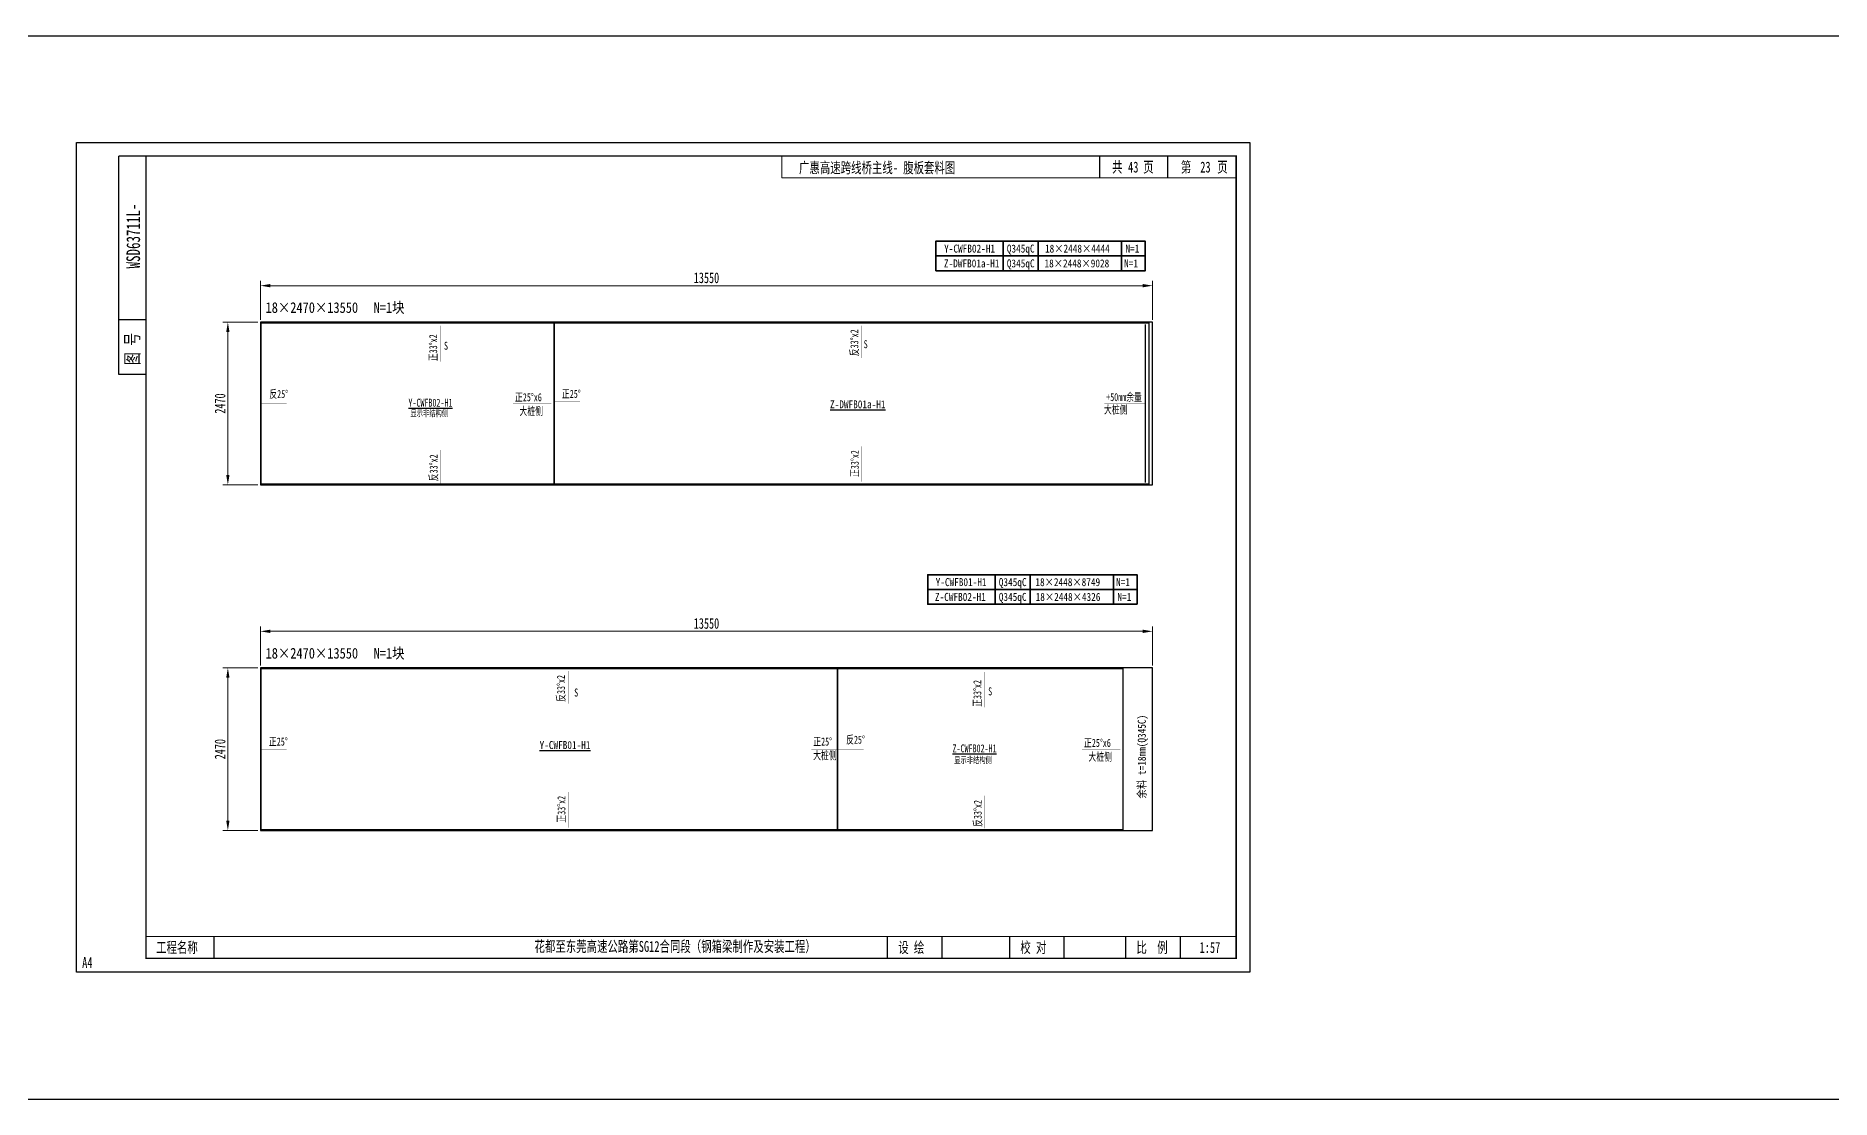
# Model space of a CAD drawing. Extents: x 1629247 to 2251351, y -601856 to -65897.
# Drawn here: x 1931191 to 1958452, y -515450 to -499301 of the extents above; entities that cross this region are included whole.
import ezdxf
from ezdxf.enums import TextEntityAlignment as Align

# ---------------------------------------------------------------- set-up
doc = ezdxf.new("R2010")
doc.units = 0
doc.header["$LTSCALE"] = 2
doc.header["$MEASUREMENT"] = 0
doc.header["$PDMODE"] = 35
doc.header["$PDSIZE"] = 50
doc.linetypes.add('PHANTOM', pattern=[63.5, 31.75, -6.35, 6.35, -6.35, 6.35, -6.35])
doc.layers.get('0').update_dxf_attribs({"linetype": 'CONTINUOUS'})
doc.layers.get('Defpoints').update_dxf_attribs({"linetype": 'CONTINUOUS'})
doc.layers.add('1图框轮廓', color=7, linetype='CONTINUOUS', lineweight=35)
doc.layers.add('标注层', color=3, linetype='CONTINUOUS', lineweight=13)
doc.layers.add('A3', color=7, linetype='CONTINUOUS')
doc.styles.add('仿宋', font='仿宋_GB2312_1.ttf', dxfattribs={"width": 0.7})
doc.dimstyles.new('标准标注样式-60', dxfattribs={"dimscale": 60, "dimtxt": 2.7, "dimasz": 2.5, "dimexe": 1.25, "dimexo": 0.625, "dimtad": 1, "dimdec": 0, "dimdsep": 46, "dimtxsty": '仿宋', "dimcen": 2.5, "dimclrd": 3, "dimclre": 3, "dimclrt": 4, "dimazin": 0, "dimtfac": 1, "dimtdec": 0, "dimtmove": 0, "dimatfit": 3, "dimfxl": 1.25, "dimlwd": 13, "dimlwe": 13, "dimarcsym": 0})

# ---------------------------------------------------------------- blocks, each defined once
blk = doc.blocks.new('tukuangA4-')
at = {"layer": 'A3'}
for p, q in [((537, 7565), (537, 10327)), ((882, 10327), (537, 10327)), ((12951, 10051), (12951, 10327)), ((13814, 10051), (13814, 10327)), ((882, 8256), (537, 8256)), ((882, 7565), (537, 7565)), ((1745, 173), (1745, 449)), ((10266, 173), (10266, 449)), ((10957, 173), (10957, 449)), ((11811, 173), (11811, 449)), ((12502, 173), (12502, 449)), ((13280, 173), (13280, 449)), ((13971, 173), (13971, 449))]:
    blk.add_line(p, q, dxfattribs=at)
blk.add_lwpolyline([(14850, 10500), (14850, 0), (0, 0), (0, 10500)], close=True, dxfattribs=at)
for points, const_width in [([(882, 10327), (14677, 10327), (14677, 173), (882, 173), (882, 10327)], 17.3), ([(8927, 10051), (8927, 10327)], 13.8), ([(8927, 10051), (14677, 10051)], 13.8), ([(882, 449), (14677, 449)], 13.8)]:
    blk.add_lwpolyline(points, dxfattribs=dict(at, const_width=const_width))
at = {"layer": 'A3', "color": 7, "linetype": 'Continuous', "style": '仿宋', "width": 0.7}
for s, p in [('共    页', (13106, 10120)), ('第     页', (13977, 10120)), ('工程名称', (1009, 242)), ('花都至东莞高速公路第SG12合同段（钢箱梁制作及安装工程）', (5798, 255)), ('设 绘', (10401, 242)), ('校 对', (11946, 242)), ('比  例', (13415, 242))]:
    blk.add_text(s, height=138.1, dxfattribs=at).set_placement(p)
blk.add_text('WSD63711L-', height=172.6, rotation=90, dxfattribs=at).set_placement((806, 9316), align=Align.CENTER)
blk.add_text('图 号', height=172.6, rotation=90, dxfattribs=at).set_placement((793, 7681))
blk.add_text('A4', height=138.1, dxfattribs=at).set_placement((139, 50), align=Align.CENTER)
blk = doc.blocks.new('*D357')
at = {"color": 3, "lineweight": 13, "ltscale": 3}
for p, q in [((1934599, -503612), (1934599, -503020)), ((1948149, -503612), (1948149, -503020))]:
    blk.add_line(p, q, dxfattribs=at)
at = {"color": 3, "linetype": 'ByBlock', "lineweight": 13, "ltscale": 3}
blk.add_line((1947999, -503095), (1934749, -503095), dxfattribs=at)
at = {"color": 3, "ltscale": 3}
for points in [[(1934749, -503070), (1934749, -503120), (1934599, -503095)], [(1947999, -503070), (1947999, -503120), (1948149, -503095)]]:
    blk.add_solid(points, dxfattribs=at)
at = {"layer": 'Defpoints', "color": 0, "ltscale": 3}
for p in [(1934599, -503095), (1934599, -503650), (1948149, -503650)]:
    blk.add_point(p, dxfattribs=at)
at = {"color": 4, "ltscale": 3, "insert": (1941374, -502976), "char_height": 162, "attachment_point": 5, "style": '仿宋'}
blk.add_mtext('13550', dxfattribs=at)
blk = doc.blocks.new('*D358')
at = {"color": 3, "lineweight": 13, "ltscale": 3}
for p, q in [((1934562, -503650), (1934031, -503650)), ((1934562, -506120), (1934031, -506120))]:
    blk.add_line(p, q, dxfattribs=at)
at = {"color": 3, "linetype": 'ByBlock', "lineweight": 13, "ltscale": 3}
blk.add_line((1934106, -503800), (1934106, -505970), dxfattribs=at)
at = {"color": 3, "ltscale": 3}
for points in [[(1934081, -503800), (1934131, -503800), (1934106, -503650)], [(1934081, -505970), (1934131, -505970), (1934106, -506120)]]:
    blk.add_solid(points, dxfattribs=at)
at = {"layer": 'Defpoints', "color": 0, "ltscale": 3}
for p in [(1934599, -503650), (1934106, -506120), (1934599, -506120)]:
    blk.add_point(p, dxfattribs=at)
at = {"color": 4, "ltscale": 3, "insert": (1933988, -504885), "char_height": 162, "attachment_point": 5, "rotation": 90, "style": '仿宋'}
blk.add_mtext('2470', dxfattribs=at)
blk = doc.blocks.new('*D359')
at = {"color": 3, "lineweight": 13, "ltscale": 3}
for p, q in [((1934599, -508863), (1934599, -508270)), ((1948149, -508863), (1948149, -508270))]:
    blk.add_line(p, q, dxfattribs=at)
at = {"color": 3, "linetype": 'ByBlock', "lineweight": 13, "ltscale": 3}
blk.add_line((1947999, -508345), (1934749, -508345), dxfattribs=at)
at = {"color": 3, "ltscale": 3}
for points in [[(1934749, -508320), (1934749, -508370), (1934599, -508345)], [(1947999, -508320), (1947999, -508370), (1948149, -508345)]]:
    blk.add_solid(points, dxfattribs=at)
at = {"layer": 'Defpoints', "color": 0, "ltscale": 3}
for p in [(1934599, -508345), (1934599, -508900), (1948149, -508900)]:
    blk.add_point(p, dxfattribs=at)
at = {"color": 4, "ltscale": 3, "insert": (1941374, -508226), "char_height": 162, "attachment_point": 5, "style": '仿宋'}
blk.add_mtext('13550', dxfattribs=at)
blk = doc.blocks.new('*D360')
at = {"color": 3, "lineweight": 13, "ltscale": 3}
for p, q in [((1934562, -508900), (1934031, -508900)), ((1934562, -511370), (1934031, -511370))]:
    blk.add_line(p, q, dxfattribs=at)
at = {"color": 3, "linetype": 'ByBlock', "lineweight": 13, "ltscale": 3}
blk.add_line((1934106, -509050), (1934106, -511220), dxfattribs=at)
at = {"color": 3, "ltscale": 3}
for points in [[(1934081, -509050), (1934131, -509050), (1934106, -508900)], [(1934081, -511220), (1934131, -511220), (1934106, -511370)]]:
    blk.add_solid(points, dxfattribs=at)
at = {"layer": 'Defpoints', "color": 0, "ltscale": 3}
for p in [(1934599, -508900), (1934106, -511370), (1934599, -511370)]:
    blk.add_point(p, dxfattribs=at)
at = {"color": 4, "ltscale": 3, "insert": (1933988, -510135), "char_height": 162, "attachment_point": 5, "rotation": 90, "style": '仿宋'}
blk.add_mtext('2470', dxfattribs=at)

msp = doc.modelspace()

# ---------------------------------------------------------------- linework, layer by layer
at = {"color": 8, "ltscale": 3}
for p, q in [((1852530.5, -499301.2), (2049720.8, -499301.2)), ((1852530.5, -515450.2), (2049720.8, -515450.2))]:
    msp.add_line(p, q, dxfattribs=at)
at = {"color": 3, "ltscale": 3}
msp.add_line((1948042, -506086), (1948042, -503686), dxfattribs=at)
at = {"color": 8, "ltscale": 3}
for points in [[(1934599.3, -506120), (1948149.3, -506120), (1948149.3, -503650), (1934599.3, -503650)], [(1934599.3, -511370.2), (1948149.3, -511370.2), (1948149.3, -508900.2), (1934599.3, -508900.2)]]:
    msp.add_lwpolyline(points, close=True, dxfattribs=at)
at = {"color": 1, "ltscale": 3}
for points in [[(1934609.3, -503662), (1939053.7, -503662), (1939053.7, -506110), (1934609.3, -506110)], [(1948042, -506110), (1939063.7, -506110), (1939063.7, -503662), (1948042, -503662), (1948092, -503662), (1948092, -506110)], [(1934609.3, -508912.2), (1943358.5, -508912.2), (1943358.5, -511360.2), (1934609.3, -511360.2)], [(1943368.5, -508912.2), (1947694.6, -508912.2), (1947694.6, -511360.2), (1943368.5, -511360.2)]]:
    msp.add_lwpolyline(points, close=True, dxfattribs=at)
at = {"layer": '1图框轮廓', "color": 30, "ltscale": 3}
for p, q in [((1945878.8, -502419.1), (1945878.8, -502644.1)), ((1946413.3, -502644.1), (1946413.3, -502419.1)), ((1947676.3, -502419.1), (1947676.3, -502644.1)), ((1945878.8, -502869.1), (1945878.8, -502644.1)), ((1946413.3, -502869.1), (1946413.3, -502644.1)), ((1947676.3, -502869.1), (1947676.3, -502644.1)), ((1945756.6, -507709.9), (1945756.6, -507484.9)), ((1946291.1, -507709.9), (1946291.1, -507484.9)), ((1947554.1, -507709.9), (1947554.1, -507484.9)), ((1945756.6, -507709.9), (1945756.6, -507934.9)), ((1946291.1, -507934.9), (1946291.1, -507709.9)), ((1947554.1, -507709.9), (1947554.1, -507934.9))]:
    msp.add_line(p, q, dxfattribs=at)
for points in [[(1948036.3, -502644.1), (1944855.4, -502644.1), (1944855.4, -502419.1), (1948036.3, -502419.1)], [(1944855.4, -502869.1), (1948036.3, -502869.1), (1948036.3, -502644.1), (1944855.4, -502644.1)], [(1944733.2, -507709.9), (1947914.1, -507709.9), (1947914.1, -507484.9), (1944733.2, -507484.9)], [(1947914.1, -507934.9), (1944733.2, -507934.9), (1944733.2, -507709.9), (1947914.1, -507709.9)]]:
    msp.add_lwpolyline(points, close=True, dxfattribs=at)
at = {"layer": '标注层', "color": 42}
for points in [[(1937339.7, -503699, 0, 25, 0), (1937339.7, -503773.8, 5, 5, 0), (1937339.7, -504247.4, 5, 5, 0)], [(1943735.6, -503686.2, 0, 25, 0), (1943735.6, -503761, 5, 5, 0), (1943735.6, -504192.1, 5, 5, 0)], [(1934609.3, -504886, 0, 25, 0), (1934684.2, -504886, 5, 5, 0), (1935000.7, -504886, 5, 5, 0)], [(1939027.3, -504883.3, 0, 25, 0), (1938952.5, -504883.3, 5, 5, 0), (1938436.6, -504883.3, 5, 5, 0)], [(1939063.7, -504854.5, 0, 25, 0), (1939138.5, -504854.5, 5, 5, 0), (1939455, -504854.5, 5, 5, 0)], [(1948042, -504886, 0, 25, 0), (1947967.1, -504886, 5, 5, 0), (1947415.2, -504886, 5, 5, 0)], [(1937339.7, -506098.5, 0, 25, 0), (1937339.7, -506023.7, 5, 5, 0), (1937339.7, -505592.7, 5, 5, 0)], [(1943735.6, -506085.7, 0, 25, 0), (1943735.6, -506010.9, 5, 5, 0), (1943735.6, -505537.3, 5, 5, 0)], [(1939280.4, -508936.5, 0, 25, 0), (1939280.4, -509011.3, 5, 5, 0), (1939280.4, -509442.4, 5, 5, 0)], [(1945602.9, -508949.3, 0, 25, 0), (1945602.9, -509024.1, 5, 5, 0), (1945602.9, -509497.7, 5, 5, 0)], [(1934609.3, -510136.2, 0, 25, 0), (1934684.2, -510136.2, 5, 5, 0), (1935000.7, -510136.2, 5, 5, 0)], [(1943358.5, -510136.2, 0, 25, 0), (1943283.7, -510136.2, 5, 5, 0), (1942967.2, -510136.2, 5, 5, 0)], [(1943368.5, -510136.2, 0, 25, 0), (1943443.4, -510136.2, 5, 5, 0), (1943759.9, -510136.2, 5, 5, 0)], [(1947668.2, -510133.6, 0, 25, 0), (1947593.4, -510133.6, 5, 5, 0), (1947077.5, -510133.6, 5, 5, 0)], [(1939280.4, -511336, 0, 25, 0), (1939280.4, -511261.2, 5, 5, 0), (1939280.4, -510787.6, 5, 5, 0)], [(1945602.9, -511348.8, 0, 25, 0), (1945602.9, -511274, 5, 5, 0), (1945602.9, -510842.9, 5, 5, 0)]]:
    msp.add_lwpolyline(points, format="xyseb", dxfattribs=at)

# ---------------------------------------------------------------- block references
at = {"color": 8, "xscale": 1.19999999999709, "yscale": 1.200000000000728, "zscale": 1.2}
msp.add_blockref('tukuangA4-', (1931805.2, -513520), dxfattribs=at)

# ---------------------------------------------------------------- texts
at = {"color": 7, "style": '仿宋', "width": 0.85}
for s, p in [('Y-CWFB02-H1', (1945369.8, -502531.6)), ('Z-DWFB01a-H1', (1945401.8, -502756.6)), ('Q345qC', (1946146, -502531.6)), ('Q345qC', (1946146, -502756.6)), ('18×2448×4444', (1947006.4, -502531.6)), ('N=1 ', (1947856.3, -502756.6)), ('N=1 ', (1947877.4, -502531.6)), ('Y-CWFB01-H1', (1945240.7, -507597.4)), ('Q345qC', (1946023.8, -507597.4)), ('N=1 ', (1947734.1, -507597.4)), ('Z-CWFB02-H1', (1945230.1, -507822.4)), ('Q345qC', (1946023.8, -507822.4)), ('18×2448×4326', (1946864.2, -507822.4)), ('N=1 ', (1947755.2, -507822.4))]:
    msp.add_text(s, height=121.5, dxfattribs=at).set_placement(p, align=Align.MIDDLE_CENTER)
for s, p in [('18×2448×9028', (1946506.8, -502756.6)), ('18×2448×8749', (1946368.8, -507597.4))]:
    msp.add_text(s, height=121.5, dxfattribs=at).set_placement(p, align=Align.MIDDLE_LEFT)
for s, p in [('18×2470×13550', (1934678.8, -503508.5)), ('N=1块', (1936319.7, -503508.5)), ('18×2470×13550', (1934678.8, -508758.8)), ('N=1块', (1936319.7, -508758.8))]:
    msp.add_text(s, height=162, dxfattribs=at).set_placement(p)
at = {"color": 6, "linetype": 'PHANTOM', "ltscale": 10, "style": '仿宋', "width": 0.7}
for s, p in [('%%UY-CWFB02-H1', (1936847.9, -504933.5)), ('%%UZ-CWFB02-H1', (1945111.1, -510183.7))]:
    msp.add_text(s, height=121.5, dxfattribs=at).set_placement(p)
at = {"color": 6, "style": '仿宋', "width": 0.85}
for s, p in [('%%UZ-DWFB01a-H1', (1943671.6, -504897.1)), ('%%UY-CWFB01-H1', (1939225.9, -510072.3))]:
    msp.add_text(s, height=121.5, dxfattribs=at).set_placement(p, align=Align.MIDDLE_CENTER)
at = {"color": 152, "linetype": 'PHANTOM', "ltscale": 10, "style": '仿宋', "width": 0.7}
for p in [(1936878.5, -505081.7), (1945136.4, -510348.9)]:
    msp.add_text('显示非结构侧', height=97.2, dxfattribs=at).set_placement(p)
at = {"color": 7, "style": '仿宋', "width": 0.85}
msp.add_text('余料 t=18mm(Q345C)', height=121.5, rotation=90, dxfattribs=at).set_placement((1947984.8, -510886.2), align=Align.MIDDLE_LEFT)
at = {"layer": 'A3', "color": 6, "linetype": 'Continuous', "style": '仿宋', "width": 0.7}
msp.add_text('广惠高速跨线桥主线- 腹板套料图', height=165.714, dxfattribs=at).set_placement((1942779.1, -501385.7))
at = {"layer": 'A3', "color": 1, "linetype": 'Continuous', "style": '仿宋', "width": 0.7}
for s, p in [('43', (1947775.8, -501376.4)), ('23', (1948871.9, -501376.4))]:
    msp.add_text(s, height=165.71, dxfattribs=at).set_placement(p)
at = {"layer": 'A3', "color": 7, "linetype": 'Continuous', "style": '仿宋', "width": 0.7}
msp.add_text('1:57', height=165.71, dxfattribs=at).set_placement((1948861.2, -513230.1))
at = {"layer": '标注层', "color": 42, "style": '仿宋', "width": 0.7}
for s, p in [('反33%%Dx2', (1943680, -504166.1)), ('正33%%Dx2', (1937284.1, -504241.6)), ('反33%%Dx2', (1937290.8, -506065)), ('正33%%Dx2', (1943686.7, -506000.6)), ('反33%%Dx2', (1939224.8, -509416.4)), ('正33%%Dx2', (1945547.3, -509491.9)), ('正33%%Dx2', (1939231.5, -511250.9)), ('反33%%Dx2', (1945554.1, -511315.2))]:
    msp.add_text(s, height=121.5, rotation=90, dxfattribs=at).set_placement(p)
for s, p in [('S', (1937388, -504067.7)), ('S', (1943761.2, -504044.6)), ('反25%%D', (1934735.4, -504801.8)), ('正25%%Dx6', (1938466.3, -504850.1)), ('正25%%D', (1939179, -504798.9)), ('+50mm余量', (1947444, -504848.2)), ('大桩侧', (1938533.4, -505062.3)), ('大桩侧', (1947410.3, -505039.5)), ('S', (1939364.6, -509335.2)), ('S', (1945651.3, -509318)), ('正25%%D', (1934729.7, -510080.7)), ('正25%%D', (1942996, -510080.7)), ('反25%%D', (1943494.6, -510052.1)), ('正25%%Dx6', (1947107.2, -510100.4)), ('大桩侧', (1942993.4, -510289.8)), ('大桩侧', (1947174.3, -510312.5))]:
    msp.add_text(s, height=121.5, dxfattribs=at).set_placement(p)

# ---------------------------------------------------------------- dimensions: what is measured, and where the dimension line sits
at = {"color": 8, "ltscale": 3}
for base, p1, p2, picture, middle in [((1934599.3, -503094.5), (1948149.3, -503650), (1934599.3, -503650), '*D357', (1941374.3, -502976)), ((1934599.3, -508344.8), (1948149.3, -508900.2), (1934599.3, -508900.2), '*D359', (1941374.3, -508226.3))]:
    dim = msp.add_linear_dim(base=base, p1=p1, p2=p2, dimstyle='标准标注样式-60', dxfattribs=at)
    dim.commit()
    dim.dimension.update_dxf_attribs({"geometry": picture, "text_midpoint": middle})
for base, p1, p2, picture, middle in [((1934106.4, -506120), (1934599.3, -503650), (1934599.3, -506120), '*D358', (1933987.9, -504885)), ((1934106.4, -511370.2), (1934599.3, -508900.2), (1934599.3, -511370.2), '*D360', (1933987.9, -510135.2))]:
    dim = msp.add_linear_dim(base=base, p1=p1, p2=p2, angle=90, dimstyle='标准标注样式-60', dxfattribs=at)
    dim.commit()
    dim.dimension.update_dxf_attribs({"geometry": picture, "text_midpoint": middle})

doc.saveas('drawing.dxf')
